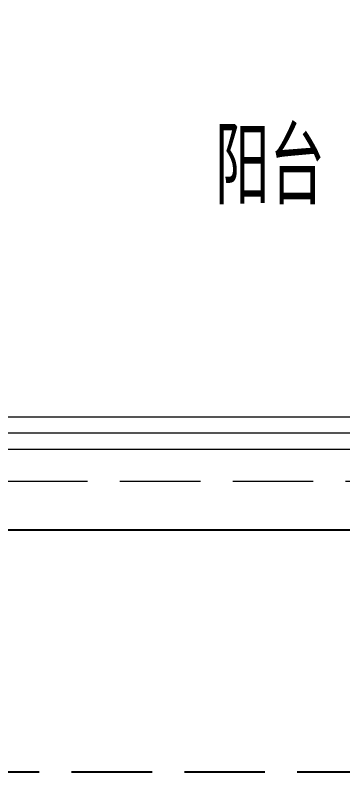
# Model space of a CAD drawing. Extents: x 3753737 to 4713801, y -857380 to 24339.
# Drawn here: x 4046238 to 4047255, y -713910 to -711564 of the extents above; entities that cross this region are included whole.
import ezdxf

# ---------------------------------------------------------------- set-up
doc = ezdxf.new("R2010")
doc.units = 0
doc.header["$LTSCALE"] = 1000
doc.header["$MEASUREMENT"] = 0
doc.linetypes.add('DASH', pattern=[0.35, 0.25, -0.1])
doc.layers.get('0').update_dxf_attribs({"linetype": 'CONTINUOUS'})
for name, color, linetype in [('!!电气', 1, 'CONTINUOUS'), ('卫生间', 6, 'CONTINUOUS'), ('看线', 185, 'CONTINUOUS')]:
    doc.layers.add(name, color=color, linetype=linetype)
for name, color, linetype, lineweight in [('PUB_TEXT', 7, 'CONTINUOUS', 20), ('平面-栏杆', 56, 'CONTINUOUS', 15), ('平面-看线', 252, 'CONTINUOUS', 15)]:
    doc.layers.add(name, color=color, linetype=linetype, lineweight=lineweight)
doc.styles.get("Standard").update_dxf_attribs({"font": 'gbenor.shx', "bigfont": 'gbcbig.shx'})

# ---------------------------------------------------------------- blocks, each defined once
blk = doc.blocks.new('A$C148B7D8E')
at = {"layer": '卫生间', "color": 252, "linetype": 'DASH'}
blk.add_lwpolyline([(16100, 14000), (16100, 15400), (7700, 15400), (7700, 10800), (7300, 10800), (7300, 10000), (900, 10000), (900, 9000), (-900, 9000), (-900, -900), (1750, -900), (1750, -2100), (23450, -2100), (23450, -900), (25100, -900)], dxfattribs=at)
blk = doc.blocks.new('A$C5F341E43')
at = {"layer": '平面-栏杆', "color": 252}
for points in [[(8350, 50), (3700, 50)], [(8350, 0), (3700, 0)]]:
    blk.add_lwpolyline(points, dxfattribs=at)
at = {"layer": '平面-看线', "color": 252}
blk.add_lwpolyline([(8350, 100), (3700, 100)], dxfattribs=at)
at = {"layer": '平面-看线', "color": 252, "linetype": 'DASH'}
blk.add_lwpolyline([(8350, -100), (3700, -100)], dxfattribs=at)
at = {"layer": '看线', "color": 252, "ltscale": 0.5}
blk.add_lwpolyline([(3750, -250), (8350, -250)], dxfattribs=at)
at = {"color": 252}
blk.add_blockref('A$C148B7D8E', (-100, 1100), dxfattribs=at)
at = {"layer": 'PUB_TEXT', "color": 252}
blk.add_text('阳台', height=236.31, dxfattribs=at).set_placement((5945, 759.3))

msp = doc.modelspace()

# ---------------------------------------------------------------- block references
at = {"layer": '!!电气'}
msp.add_blockref('A$C5F341E43', (4040913.4, -712910.2), dxfattribs=at)

doc.saveas('drawing.dxf')
